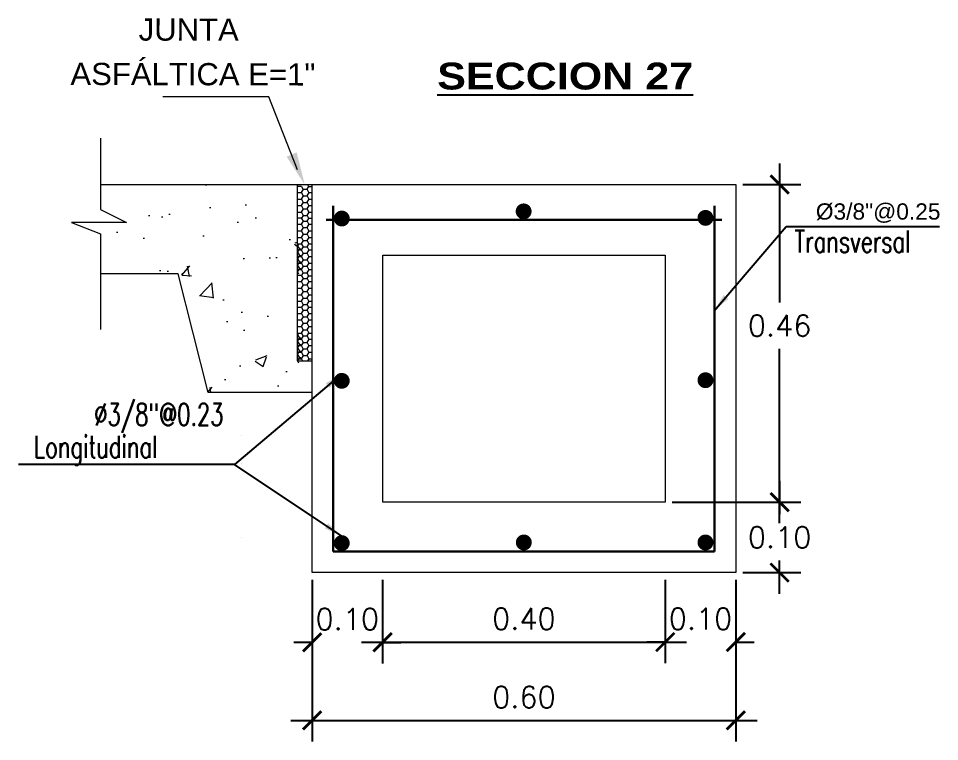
# Model space of a CAD drawing. Header units: millimetres. Extents: x 2085 to 2236, y 1365 to 1444.
# Drawn here: x 2228.06 to 2229.364, y 1432.967 to 1433.992 of the extents above; entities that cross this region are included whole.
import ezdxf

# ---------------------------------------------------------------- set-up
doc = ezdxf.new("R2010")
doc.units = ezdxf.units.MM
doc.linetypes.add('ACAD_ISO02W100', pattern=[15, 12, -3])
doc.linetypes.add('DASHED2', pattern=[0.375, 0.25, -0.125])
for name, color, linetype, lineweight in [('0.2', 32, 'ACAD_ISO02W100', 0), ('cotas', 1, 'Continuous', 15), ('linea fina 01', 189, 'Continuous', 0), ('PROYECCIONES-INT', 1, 'DASHED2', 5), ('TEXTO', 255, 'Continuous', 5)]:
    doc.layers.add(name, color=color, linetype=linetype, lineweight=lineweight)
doc.layers.add('TEX', color=3, linetype='Continuous')
doc.styles.add('COTAS', font='arial.ttf')
doc.styles.add('MtXpl_Arial_Black', font='')
doc.styles.add('ROMANS', font='romans.shx', dxfattribs={"width": 0.7})
doc.styles.add('ROMANS-DIM', font='romans.shx')
doc.styles.add('VANO', font='swissl.ttf', dxfattribs={"height": 0.2})
doc.styles.get('MtXpl_Arial_Black').set_extended_font_data('Arial Black')
doc.dimstyles.new('1-25V', dxfattribs={"dimscale": 0.2, "dimtxt": 0.18, "dimasz": 0.13, "dimexe": 0.18, "dimexo": 0.15, "dimgap": 0.1, "dimtad": 0, "dimtih": 1, "dimtoh": 1, "dimzin": 0, "dimdsep": 46, "dimtxsty": 'COTAS', "dimcen": 0.09, "dimadec": 0, "dimazin": 0, "dimtfac": 1, "dimtmove": 2, "dimatfit": 3, "dimfxl": 1, "dimtolj": 1, "dimtzin": 0, "dimarcsym": 0})
doc.dimstyles.new('20_METRIC  ARCHITECTURAL', dxfattribs={"dimscale": 0.2, "dimtxt": 0.03, "dimasz": 0.13, "dimexe": 0.15, "dimexo": 0.05, "dimgap": 0.09, "dimtad": 1, "dimtih": 1, "dimtoh": 1, "dimzin": 0, "dimdsep": 46, "dimtxsty": 'ROMANS-DIM', "dimblk": 'ARCHTICK', "dimcen": 2, "dimdle": 0.15, "dimclrd": 9, "dimclre": 9, "dimadec": 0, "dimazin": 0, "dimtfac": 1, "dimtix": 1, "dimtofl": 0, "dimtmove": 0, "dimatfit": 3, "dimfxl": 1, "dimfrac": 2, "dimtolj": 1, "dimtzin": 0, "dimarcsym": 0})

# ---------------------------------------------------------------- blocks, each defined once
blk = doc.blocks.new('_ArchTick')
at = {"color": 0, "linetype": 'ByBlock', "const_width": 0.15}
blk.add_lwpolyline([(-0.5, -0.5), (0.5, 0.5)], dxfattribs=at)
blk = doc.blocks.new('*D875')
at = {"color": 9, "lineweight": -2, "transparency": 16777216}
for p, q in [((2228.475740727557, 1433.196159505089), (2228.475740727557, 1432.966732258265)), ((2229.075740727592, 1433.196159505089), (2229.075740727592, 1432.966732258265)), ((2228.445740727557, 1432.996732258265), (2229.105740727593, 1432.996732258265))]:
    blk.add_line(p, q, dxfattribs=at)
at = {"layer": 'Defpoints', "color": 0, "transparency": 16777216}
for p in [(2228.475740727557, 1433.206159505089, 5186.962977339907), (2229.075740727592, 1433.206159505089, 5186.962977339907), (2229.075740727592, 1432.996732258265)]:
    blk.add_point(p, dxfattribs=at)
at = {"color": 9, "lineweight": -2, "transparency": 16777216, "xscale": 0.026, "yscale": 0.026, "zscale": 0.026, "rotation": 180}
blk.add_blockref('_ArchTick', (2228.475740727557, 1432.996732258265), dxfattribs=at)
at = {"color": 9, "lineweight": -2, "transparency": 16777216, "xscale": 0.026, "yscale": 0.026, "zscale": 0.026}
blk.add_blockref('_ArchTick', (2229.075740727592, 1432.996732258265), dxfattribs=at)
at = {"color": 0, "lineweight": 0, "transparency": 16777216, "insert": (2228.775740727604, 1433.029732258265), "char_height": 0.03, "attachment_point": 5, "style": 'ROMANS-DIM'}
blk.add_mtext('\\A1;0.60', dxfattribs=at)
blk = doc.blocks.new('*D876')
at = {"color": 9, "lineweight": -2, "transparency": 16777216}
for p, q in [((2229.137797244588, 1433.786159507697), (2229.137797244588, 1433.589159510305)), ((2229.085740727535, 1433.756159507697), (2229.167797244588, 1433.756159507697)), ((2229.137797244588, 1433.276159417173), (2229.137797244588, 1433.523159510305)), ((2228.985740727559, 1433.306159417172), (2229.167797244588, 1433.306159417172))]:
    blk.add_line(p, q, dxfattribs=at)
at = {"layer": 'Defpoints', "color": 0, "transparency": 16777216}
for p in [(2229.075740727535, 1433.756159507697, 5186.962977339907), (2228.975740727558, 1433.306159417172, 5186.962977339907), (2229.137797244588, 1433.306159417172)]:
    blk.add_point(p, dxfattribs=at)
at = {"color": 9, "lineweight": -2, "transparency": 16777216, "xscale": 0.026, "yscale": 0.026, "zscale": 0.026}
for p, rotation in [((2229.137797244588, 1433.756159507697), 90), ((2229.137797244588, 1433.306159417172), 270)]:
    blk.add_blockref('_ArchTick', p, dxfattribs=dict(at, rotation=rotation))
at = {"color": 0, "lineweight": 0, "transparency": 16777216, "insert": (2229.137797244588, 1433.556159510304), "char_height": 0.03, "width": 0.0914285714285714, "attachment_point": 5, "style": 'ROMANS-DIM'}
blk.add_mtext('\\A1;0.46', dxfattribs=at)
blk = doc.blocks.new('*D877')
at = {"color": 9, "lineweight": -2, "transparency": 16777216}
for p, q in [((2229.137797244588, 1433.336159417172), (2229.137797244588, 1433.289159507697)), ((2228.985740727559, 1433.306159417172), (2229.167797244588, 1433.306159417172)), ((2229.137797244588, 1433.176159506952), (2229.137797244588, 1433.223159507698)), ((2229.085740727535, 1433.206159506952), (2229.167797244588, 1433.206159506952))]:
    blk.add_line(p, q, dxfattribs=at)
at = {"layer": 'Defpoints', "color": 0, "transparency": 16777216}
for p in [(2228.975740727558, 1433.306159417172), (2229.075740727535, 1433.206159506952), (2229.137797244588, 1433.206159506952)]:
    blk.add_point(p, dxfattribs=at)
at = {"color": 9, "lineweight": -2, "transparency": 16777216, "xscale": 0.026, "yscale": 0.026, "zscale": 0.026}
for p, rotation in [((2229.137797244588, 1433.306159417172), 90), ((2229.137797244588, 1433.206159506952), 270)]:
    blk.add_blockref('_ArchTick', p, dxfattribs=dict(at, rotation=rotation))
at = {"color": 0, "lineweight": 0, "transparency": 16777216, "insert": (2229.137797244588, 1433.256159507697), "char_height": 0.03, "attachment_point": 5, "style": 'ROMANS-DIM'}
blk.add_mtext('\\A1;0.10', dxfattribs=at)
blk = doc.blocks.new('*D878')
at = {"color": 9, "lineweight": -2, "transparency": 16777216}
for p, q in [((2228.475740727557, 1433.196159506952), (2228.475740727557, 1433.077308947508)), ((2228.575461106895, 1433.196159506952), (2228.575461106895, 1433.077308947508)), ((2228.475740727557, 1433.107308947508), (2228.449740727558, 1433.107308947508)), ((2228.575461106895, 1433.107308947508), (2228.601461106895, 1433.107308947508))]:
    blk.add_line(p, q, dxfattribs=at)
at = {"layer": 'Defpoints', "color": 0, "transparency": 16777216}
for p in [(2228.475740727557, 1433.206159506952, 5186.962977339907), (2228.575461106895, 1433.206159506952, 5186.962977339907), (2228.575461106895, 1433.107308947508)]:
    blk.add_point(p, dxfattribs=at)
at = {"color": 9, "lineweight": -2, "transparency": 16777216, "xscale": 0.026, "yscale": 0.026, "zscale": 0.026}
blk.add_blockref('_ArchTick', (2228.475740727557, 1433.107308947508), dxfattribs=at)
at = {"color": 9, "lineweight": -2, "transparency": 16777216, "xscale": 0.026, "yscale": 0.026, "zscale": 0.026, "rotation": 180}
blk.add_blockref('_ArchTick', (2228.575461106895, 1433.107308947508), dxfattribs=at)
at = {"color": 0, "lineweight": 0, "transparency": 16777216, "insert": (2228.525600917226, 1433.140308947508), "char_height": 0.03, "attachment_point": 5, "style": 'ROMANS-DIM'}
blk.add_mtext('\\A1;0.10', dxfattribs=at)
blk = doc.blocks.new('*D879')
at = {"color": 9, "lineweight": -2, "transparency": 16777216}
for p, q in [((2228.575461106895, 1433.196159505089), (2228.575461106895, 1433.077730408226)), ((2228.975740727557, 1433.196159505089), (2228.975740727557, 1433.077730408226)), ((2228.545461106895, 1433.107730408226), (2229.005740727558, 1433.107730408226))]:
    blk.add_line(p, q, dxfattribs=at)
at = {"layer": 'Defpoints', "color": 0, "transparency": 16777216}
for p in [(2228.575461106895, 1433.206159505089, 10373.92595467981), (2228.975740727557, 1433.206159505089, 5186.962977339907), (2228.975740727557, 1433.107730408226)]:
    blk.add_point(p, dxfattribs=at)
at = {"color": 9, "lineweight": -2, "transparency": 16777216, "xscale": 0.026, "yscale": 0.026, "zscale": 0.026, "rotation": 180}
blk.add_blockref('_ArchTick', (2228.575461106895, 1433.107730408226), dxfattribs=at)
at = {"color": 9, "lineweight": -2, "transparency": 16777216, "xscale": 0.026, "yscale": 0.026, "zscale": 0.026}
blk.add_blockref('_ArchTick', (2228.975740727557, 1433.107730408226), dxfattribs=at)
at = {"color": 0, "lineweight": 0, "transparency": 16777216, "insert": (2228.775600917226, 1433.140730408226), "char_height": 0.03, "attachment_point": 5, "style": 'ROMANS-DIM'}
blk.add_mtext('\\A1;0.40', dxfattribs=at)
blk = doc.blocks.new('*D880')
at = {"color": 9, "lineweight": -2, "transparency": 16777216}
for p, q in [((2228.975740727557, 1433.196159505089), (2228.975740727557, 1433.077730408226)), ((2229.075740727592, 1433.196159505089), (2229.075740727592, 1433.077730408226)), ((2228.975740727557, 1433.107730408226), (2228.949740727558, 1433.107730408226)), ((2229.075740727592, 1433.107730408226), (2229.101740727593, 1433.107730408226))]:
    blk.add_line(p, q, dxfattribs=at)
at = {"layer": 'Defpoints', "color": 0, "transparency": 16777216}
for p in [(2228.975740727557, 1433.206159505089, 5186.962977339907), (2229.075740727592, 1433.206159505089, 5186.962977339907), (2229.075740727592, 1433.107730408226)]:
    blk.add_point(p, dxfattribs=at)
at = {"color": 9, "lineweight": -2, "transparency": 16777216, "xscale": 0.026, "yscale": 0.026, "zscale": 0.026}
blk.add_blockref('_ArchTick', (2228.975740727557, 1433.107730408226), dxfattribs=at)
at = {"color": 9, "lineweight": -2, "transparency": 16777216, "xscale": 0.026, "yscale": 0.026, "zscale": 0.026, "rotation": 180}
blk.add_blockref('_ArchTick', (2229.075740727592, 1433.107730408226), dxfattribs=at)
at = {"color": 0, "lineweight": 0, "transparency": 16777216, "insert": (2229.025740727575, 1433.140730408226), "char_height": 0.03, "attachment_point": 5, "style": 'ROMANS-DIM'}
blk.add_mtext('\\A1;0.10', dxfattribs=at)
blk = doc.blocks.new('TEXTO 1')
at = {"layer": 'linea fina 01', "ltscale": 0.1}
for p, q in [((-0.0508167723950521, 0.1241394892707319), (-0.2010398150864177, 0.1241394892707319)), ((-0.0100357992129006, 0.0209258095888174), (-0.0508167723950521, 0.1241394892707319))]:
    blk.add_line(p, q, dxfattribs=at)
blk.add_solid([(-0.02553807579244, 0.0394717055042122), (0, 0), (-0.0113560050455419, 0.0456207189772329)], dxfattribs=at)
at = {"layer": '0.2', "color": 251, "true_color": 0x636466, "style": 'VANO', "oblique": 359.9999999999988}
for s, p in [('JUNTA', (-0.235123199257103, 0.2039847484927009, -5186.962977339907)), ('ASFÁLTICA E=1"', (-0.331776078852684, 0.1410587300779298, -5186.962977339907))]:
    blk.add_text(s, height=0.0314999999999926, rotation=359.8799999999986, dxfattribs=at).set_placement(p)
blk = doc.blocks.new('junta asfaltica')
at = {"lineweight": 0}
h = blk.add_hatch(dxfattribs=at)
h.set_pattern_fill('AR-CONC', scale=0.01, style=0)
h.set_pattern_definition([(50, (-0.1189008341857516, -0.0700673807971271), (0.1639662020964036, -0.0143451769850128), [0.017145, -0.188595]), (355, (-0.1189008341857516, -0.0700673807971271), (-0.0317190792824724, 0.1719511607151316), [0.013716, -0.150876525753]), (100.4514446999999, (-0.1052370278862327, -0.0712628090009275), (0.1322471223813179, 0.1576059767209756), [0.01457100792, -0.1602812201399999]), (46.1842, (-0.1189008341857516, -0.0243473808466206), (0.2439711368029169, -0.0378380951394544), [0.0257175, -0.2828925]), (96.6355576099999, (-0.0985699241846305, -0.0275005307792071), (0.2136637206463527, 0.2226835121379494), [0.021856520826, -0.240422047344]), (351.18415117, (-0.1189008341857516, -0.0243473808466206), (0.2136637206584793, 0.2226835121269794), [0.020573970363, -0.226313758728]), (21, (-0.0960408341843504, -0.0357773808761977), (0.1364529521422192, -0.0920386783683789), [0.017145, -0.188595]), (326, (-0.0960408341843504, -0.0357773808761977), (0.0556218255128824, 0.1657691695100873), [0.013716, -0.150876]), (71.45144499999999, (-0.0846697548481643, -0.0434472707099758), (0.1920747773508445, 0.0737304919973147), [0.01457100792, -0.16028094384]), (37.5, (-0.1189008341857516, -0.0700673807971271), (0.0027797429255326, 0.0760995349858378), [0, -0.1490472, 0, -0.153162, 0, -0.1514475]), (7.499999999999999, (-0.1189008341857516, -0.0700673807971271), (0.0601376962592752, 0.0901625173363076), [0, -0.0873252, 0, -0.1456182, 0, -0.0577215]), (327.5, (-0.1698786341848972, -0.0700673807971271), (0.1220315356501842, -0.0051558695934061), [0, -0.05715, 0, -0.178308, 0, -0.236601]), (317.5, (-0.1927386341862984, -0.0700673807971271), (0.1333162632474163, 0.0228838419299997), [0, -0.074295, 0, -0.1184148, 0, -0.168021])])
h.paths.add_polyline_path([(-0.0210516101701615, 2.68221356e-08), (-0.2996047820056447, 2.68221356e-08), (-0.2996047820056447, -0.0354425396023999), (-0.2629513452084211, -0.0536842927335783), (-0.3405718617955244, -0.0536842927335783), (-0.2996047820056447, -0.0698087543248676), (-0.2996047820056447, -0.1263088059424717), (-0.1894634049244814, -0.1263088059424717), (-0.1473604562202126, -0.2947206035255476), (-0.0210516101701615, -0.2947206075489248)])
h = blk.add_hatch(dxfattribs=at)
h.set_pattern_fill('HONEY', scale=0.0187124216457653, angle=180, style=0)
h.set_pattern_definition([(360, (-1344.435306308298, 712.0165321929755), (0.0080206117279161, -0.0046307012336861), [0.0053470744852774, -0.0106941489705549]), (240, (-1344.435306308298, 712.0165321929755), (-0.0080206107696662, -0.0046307028934237), [0.0053470744852774, -0.0106941489705549]), (300, (-1344.435306308298, 712.0165321929755), (9.5825e-10, -0.0092614041271098), [-0.0106941489705548, 0.0053470744852774])])
h.paths.add_polyline_path([(-0.0210514743416752, -0.0843195278941949), (-0.0210514743416752, -0.1264220193027086), (-0.0160414602769379, -0.1264220193027086), (-0.0160414602769379, -0.0843195278941949)])
h = blk.add_hatch(dxfattribs=at)
h.set_pattern_fill('HONEY', scale=0.0187124216457653, angle=180, style=0)
h.set_pattern_definition([(360, (-1344.435306308298, 711.8902233816681), (0.0080206117279161, -0.0046307012336861), [0.0053470744852774, -0.0106941489705549]), (240, (-1344.435306308298, 711.8902233816681), (-0.0080206107696662, -0.0046307028934237), [0.0053470744852774, -0.0106941489705549]), (300, (-1344.435306308298, 711.8902233816681), (9.5825e-10, -0.0092614041271098), [-0.0106941489705548, 0.0053470744852774])])
h.paths.add_polyline_path([(-0.0210514743416752, -0.2106283378600438), (-0.0210514743416752, -0.2527308292685575), (-0.0160414602769379, -0.2527308292685575), (-0.0160414602769379, -0.2106283378600438)])
at = {"color": 7, "linetype": 'ByBlock', "lineweight": 0}
for p, q in [((-0.2996047820056447, 0.0657418549060367), (-0.2996047820056447, -0.0354425369203)), ((-0.2996047820056447, -0.0354425369203), (-0.2629513452084211, -0.0536842887102012)), ((-0.2629513452084211, -0.0536842887102012), (-0.3405718617955244, -0.0536842887102012)), ((-0.3405718617955244, -0.0536842887102012), (-0.2996047820056447, -0.0698087529838176)), ((-0.2996047820056447, -0.0698087529838176), (-0.2996047820056447, -0.2053593622147218))]:
    blk.add_line(p, q, dxfattribs=at)
at = {"color": 7, "lineweight": 0}
for p, q in [((-0.2996047820056447, 2.81631856e-08), (-0.0210516101701615, 2.81631856e-08)), ((-0.0210514743416752, 0), (0, 0)), ((-0.0210514743416752, 0), (-0.0210514743416752, -0.25)), ((-0.0066348896848467, 0), (-0.0049328113927913, -0.0029480829834938)), ((-1.357866495e-07, -0.2947206048668249), (-1.357866495e-07, 0)), ((-0.0210515703142846, -0.010682698041137), (-0.0205355835823866, -0.0115764141082764)), ((-0.020682943747488, -0.0112982127070609), (-0.0210515702724479, -0.0119366937874475)), ((-0.0148197005551083, -0.0027724613248665), (-0.0210514743416752, -0.0027724613248665)), ((-0.0203683337476832, -0.0113096965849309), (-0.0150212592793651, -0.0113096965849309)), ((-0.0126623334804208, -0.0066675102709723), (-0.0153358707461848, -0.0112982113657836)), ((-0.0151885115028563, -0.0115764141082764), (-0.0125149742584654, -0.0162071165441375)), ((-0.0148361946316982, -0.0029252399504003), (-0.0125149739019435, -0.0069457130134651)), ((-0.0123477220349742, -0.0066789941488423), (-0.0070006475457376, -0.0066789941488423)), ((-0.0051546604418036, -0.0029252412914502), (-0.0073152590334757, -0.0066675075888725)), ((-0.0046417228782047, -0.0112982100247336), (-0.0073152601439688, -0.0159289124608222)), ((-0.0071679010893604, -0.0069457116721878), (-0.0044943638449695, -0.0115764141082764)), ((-0.0051235891251054, -0.0029047425091449), (2.09184e-11, -0.0029047425091449)), ((-0.0043271103013467, -0.0113096965849309), (-9.55119503e-08, -0.0113096965849309)), ((-0.0210515699372991, -0.0199441029130867), (-0.0205355831840279, -0.0208378162978988)), ((-0.0206829452140482, -0.0205596175790106), (-0.0210515706708066, -0.0211980946362473)), ((-0.0203683337476832, -0.0205710987745533), (-0.0150212592793651, -0.0205710987745533)), ((-0.0126623334804208, -0.0159289138018721), (-0.0153358707461848, -0.0205596148966834)), ((-0.012662334612287, -0.0251903173327719), (-0.0153358718775962, -0.0298210184275831)), ((-0.0151885091140685, -0.0208378176391761), (-0.0125149718487592, -0.0254685200750373)), ((-0.0123477220349742, -0.0159403976797421), (-0.0070006475457376, -0.0159403976797421)), ((-0.0123477220349742, -0.0252017985283146), (-0.0070006475457376, -0.0252017985283146)), ((-0.0046417231928899, -0.0205596135556334), (-0.0073152604372808, -0.0251903146504446)), ((-0.0071678994549984, -0.0162071192264648), (-0.004494362168316, -0.0208378189802261)), ((-0.0071678997692288, -0.0254685200750373), (-0.0044943625248379, -0.0300992225108985)), ((-0.0043271103013467, -0.0205710987745533), (-9.55119503e-08, -0.0205710987745533)), ((-0.0210515702724479, -0.0292055037616592), (-0.0205355819684883, -0.0300992225108985)), ((-0.0206829452140482, -0.0298210197686331), (-0.0210515703774945, -0.0304594981669197)), ((-0.0210515698745439, -0.038466907292559), (-0.0205355807952401, -0.0393606260417983)), ((-0.0206829463459144, -0.0390824232995328), (-0.0210515704193313, -0.0397208990157196)), ((-0.0203683337476832, -0.0298325009644032), (-0.0150212592793651, -0.0298325009644032)), ((-0.0203683337476832, -0.0390939018129757), (-0.0150212592793651, -0.0390939018129757)), ((-0.012662334905599, -0.0344517195223944), (-0.0153358721709083, -0.0390824219584829)), ((-0.0151885087157098, -0.0300992225108985), (-0.0125149714504005, -0.0347299236059371)), ((-0.0123477220349742, -0.0344632034002643), (-0.0070006475457376, -0.0344632034002643)), ((-0.0046417253929576, -0.0298210197686331), (-0.0073152626373485, -0.0344517222047216)), ((-0.0046417257703979, -0.0390824232995328), (-0.0073152630357072, -0.043713125735394)), ((-0.007167897380441, -0.034729924946987), (-0.004494360114677, -0.0393606260417983)), ((-0.0043271103013467, -0.0298325009644032), (-9.55537871e-08, -0.0298325009644032)), ((-0.0043271103013467, -0.0390939018129757), (-9.55537871e-08, -0.0390939018129757)), ((-0.0149139519339769, -0.0477837949990772), (-0.0206632865078973, -0.0477837949990772)), ((-0.0126623331034352, -0.0517069253326099), (-0.0153358703478261, -0.0563376264274211)), ((-0.0151885074797065, -0.0393606260417983), (-0.0125149702348608, -0.0439913284778868)), ((-0.0125149702348608, -0.0439913284778868), (-0.014899782829616, -0.0475884993372802)), ((-0.0148361946316982, -0.0479646563528604), (-0.0125149739019435, -0.0519851307569752)), ((-0.0123477220349742, -0.0437246042490642), (-0.0070006475457376, -0.0437246042490642)), ((-0.0123477220349742, -0.0517184105515298), (-0.0070006475457376, -0.0517184105515298)), ((-0.0051546604418036, -0.0479646590351877), (-0.0073152590334757, -0.0517069253326099)), ((-0.0071679007123748, -0.0519851307569752), (-0.0044943634466108, -0.0566158305107365)), ((-0.0069412944512806, -0.0439446634054548), (-0.0051814038679368, -0.0474320340156282)), ((-0.0052986274031355, -0.0476877263188271), (2.09184e-11, -0.0476877263188271)), ((-0.0210515703142846, -0.0557221157848744), (-0.0205355839802906, -0.0566158291696866)), ((-0.020682943747488, -0.056337630450571), (-0.0210515702724479, -0.056976108849085)), ((-0.0210515699372991, -0.0649835179744969), (-0.0205355831840279, -0.0658772340416363)), ((-0.0203683337476832, -0.056349112987391), (-0.0150212592793651, -0.056349112987391)), ((-0.0126623334804208, -0.0609683302043322), (-0.0153358707461848, -0.0655990312993708)), ((-0.0151885111258707, -0.0566158305107365), (-0.0125149738601067, -0.061246532946825)), ((-0.0123477220349742, -0.0609798140824296), (-0.0070006475457376, -0.0609798140824296)), ((-0.0046417228782047, -0.0563376264274211), (-0.0073152601439688, -0.0609683275222324)), ((-0.0071678994549984, -0.061246534287875), (-0.004494362168316, -0.0658772367239635)), ((-0.0043271103013467, -0.056349112987391), (-9.55119503e-08, -0.056349112987391)), ((-0.0206829448370627, -0.0655990312993708), (-0.0210515706708066, -0.0662375083566076)), ((-0.0210515702724479, -0.0742449201643467), (-0.0205355819684883, -0.075138637572536)), ((-0.0206829452140482, -0.0748604361713206), (-0.0210515695812319, -0.0754989132285573)), ((-0.0203683337476832, -0.0656105138361909), (-0.0150212592793651, -0.0656105138361909)), ((-0.0203683337476832, -0.0748719160258133), (-0.0150212592793651, -0.0748719160258133)), ((-0.012662334612287, -0.0702297323941821), (-0.0153358718775962, -0.0748604348302706)), ((-0.015188509491054, -0.0658772353826862), (-0.0125149722466631, -0.0705079364777248)), ((-0.0151885087157098, -0.075138637572536), (-0.0125149714504005, -0.0797693400083972)), ((-0.0123477220349742, -0.0702412162720521), (-0.0070006475457376, -0.0702412162720521)), ((-0.0046417231928899, -0.0655990299580935), (-0.0073152604372808, -0.0702297310531321)), ((-0.0046417254766311, -0.0748604361713206), (-0.0073152627423951, -0.0794911386071817)), ((-0.0071678993713249, -0.0705079391598247), (-0.0044943621264792, -0.075138638913586)), ((-0.0043271103013467, -0.0656105138361909), (-9.55119503e-08, -0.0656105138361909)), ((-0.0043271103013467, -0.0748719160258133), (-9.55537871e-08, -0.0748719160258133)), ((-0.0210515698745439, -0.0835063236952465), (-0.0206477031460963, -0.0842058411240032)), ((-0.0206829463459144, -0.084121839701993), (-0.0207314448966827, -0.0842058411240032)), ((-0.0203683337476832, -0.0841333195567131), (-0.0150212592793651, -0.0841333195567131)), ((-0.012662334905599, -0.0794911372661318), (-0.0153358721709083, -0.0841218370198931)), ((-0.0126623335854674, -0.088061795532667), (-0.0153358708507767, -0.0926924979687556)), ((-0.0148361947362901, -0.0843195265531449), (-0.0125149740069901, -0.0883399996162098)), ((-0.0123477220349742, -0.0795026184619019), (-0.0070006475457376, -0.0795026184619019)), ((-0.0123477220349742, -0.088073280751587), (-0.0070006475457376, -0.088073280751587)), ((-0.0051546604836403, -0.0843195278941949), (-0.0073152590753125, -0.0880617941916171)), ((-0.0071678977783449, -0.0797693413494471), (-0.0046064829057286, -0.0842058411240032)), ((-0.0071679011521155, -0.0883399982749325), (-0.0044943638868062, -0.0929706993699711)), ((-0.0043271103013467, -0.0841333195567131), (-9.55537871e-08, -0.0841333195567131)), ((-0.0210515696230687, -0.0920769859849315), (-0.0205355836869785, -0.092970700711021)), ((-0.0206829438311615, -0.0926924993098055), (-0.0210515699791358, -0.0933309790491421)), ((-0.0210515699372991, -0.1013383868337314), (-0.0205355831840279, -0.1022321029006434)), ((-0.0206829453190949, -0.101953901499428), (-0.0210515707544801, -0.1025923812389919)), ((-0.0203683337476832, -0.0927039805053482), (-0.0150212592793651, -0.0927039805053482)), ((-0.0203683337476832, -0.101965384036248), (-0.0150212592793651, -0.101965384036248)), ((-0.0126623335431759, -0.0973232004046167), (-0.0153358707880216, -0.101953900158378)), ((-0.015188510140888, -0.092970700711021), (-0.0125149728751239, -0.0976014018058322)), ((-0.015188509197742, -0.1022321055829707), (-0.0125149719533511, -0.1068628080188319)), ((-0.0123477220349742, -0.0973346829414368), (-0.0070006475457376, -0.0973346829414368)), ((-0.0046417224803008, -0.0926924966274783), (-0.0073152597456101, -0.0973231963812396)), ((-0.0046417235698755, -0.1019538988173281), (-0.0073152608356395, -0.1065846012531892)), ((-0.0071678995386719, -0.0976014044879321), (-0.0044943622733626, -0.1022321055829707)), ((-0.0043271103013467, -0.0927039805053482), (-9.55119503e-08, -0.0927039805053482)), ((-0.0043271103013467, -0.101965384036248), (-9.55119503e-08, -0.101965384036248)), ((-0.0210515695812319, -0.1105997917054537), (-0.0205355820526165, -0.1114935077725931)), ((-0.0206829452772581, -0.1112153063713777), (-0.0210515700209726, -0.1118537820875645)), ((-0.0203683337476832, -0.1112267862260978), (-0.0150212592793651, -0.1112267862260978)), ((-0.0126623342348467, -0.1065846025942392), (-0.0153358714792376, -0.1112153050303277)), ((-0.0126623353035029, -0.115846004784089), (-0.015335872569267, -0.1204767072199502)), ((-0.0151885087157098, -0.1114935077725931), (-0.0125149714504005, -0.1161242088676317)), ((-0.0123477220349742, -0.1065960851310592), (-0.0070006475457376, -0.1065960851310592)), ((-0.0123477220349742, -0.115857488661959), (-0.0070006475457376, -0.115857488661959)), ((-0.0046417250787272, -0.1112153063713777), (-0.0073152623649548, -0.115846006125139)), ((-0.0071678984072605, -0.1068628080188319), (-0.0044943611624149, -0.1114935091138705)), ((-0.0071678974850329, -0.1161242115497316), (-0.0044943602197236, -0.1207549139855928)), ((-0.0043271103013467, -0.1112267862260978), (-9.55537871e-08, -0.1112267862260978)), ((-0.1894634049244814, -0.1263088032603719), (-0.2996047820056447, -0.1263088032603719)), ((-0.1473604562202126, -0.2947206021844977), (-0.1894634049244814, -0.1263088032603719)), ((-0.0210515698745439, -0.1198611925542536), (-0.0205355807952401, -0.1207549126445428)), ((-0.0206829459475557, -0.1204767085612275), (-0.0210515700209726, -0.121115182936137)), ((-0.0148197005551083, -0.1290812712907154), (-0.0210514743416752, -0.1290812712907154)), ((-0.0203683337476832, -0.1204881884157203), (-0.0150212592793651, -0.1204881884157203)), ((-0.0151885076052167, -0.1207549126445428), (-0.0125149703189891, -0.1253856150806314)), ((-0.0148361946316982, -0.1292340499162492), (-0.0125149739019435, -0.133254524320364)), ((-0.0129228676319144, -0.1255586645006588), (-0.0148348480788627, -0.1288070999084994)), ((-0.0123477220349742, -0.1251188908515814), (-0.0070006475457376, -0.1251188908515814)), ((-0.0073218910883952, -0.1251188908515814), (-0.0049328113927913, -0.1292568942903927)), ((-0.0046417261683018, -0.1204767085612275), (-0.0073152634336111, -0.1251074109970887)), ((-0.0051546604418036, -0.1292340525983491), (-0.0073152590334757, -0.1329763188957713)), ((-0.0051235891251054, -0.1292135524749938), (2.09184e-11, -0.1292135524749938)), ((-0.0043271103013467, -0.1204881884157203), (-9.55537871e-08, -0.1204881884157203)), ((-0.0210515703142846, -0.1369915093480358), (-0.0205355835823866, -0.1378852240741253)), ((-0.020682943747488, -0.1376070226729098), (-0.0210515702724479, -0.1382455037532964)), ((-0.0203683337476832, -0.1376185065507798), (-0.0150212592793651, -0.1376185065507798)), ((-0.0126623334804208, -0.1329763215778712), (-0.0153358707461848, -0.1376070213316325)), ((-0.0126623334804208, -0.142237723767721), (-0.0153358707461848, -0.1468684262038096)), ((-0.0151885115028563, -0.1378852240741253), (-0.0125149742584654, -0.1425159265099865)), ((-0.0123477220349742, -0.1329878041146912), (-0.0070006475457376, -0.1329878041146912)), ((-0.0123477220349742, -0.1422492089866409), (-0.0070006475457376, -0.1422492089866409)), ((-0.0046417228782047, -0.1376070199905826), (-0.0073152601439688, -0.1422377224266711)), ((-0.0071679010893604, -0.1332545229793141), (-0.0044943638449695, -0.1378852240741253)), ((-0.0071678994549984, -0.1425159291923137), (-0.004494362168316, -0.1471466302871249)), ((-0.0043271103013467, -0.1376185065507798), (-9.55119503e-08, -0.1376185065507798)), ((-0.0210515699372991, -0.1462529128789356), (-0.0205355831840279, -0.1471466276050251)), ((-0.0206829452140482, -0.1468684275448595), (-0.0210515706708066, -0.1475069046020963)), ((-0.0210515702724479, -0.1555143137275081), (-0.0205355819684883, -0.1564080324767474)), ((-0.0206829452140482, -0.156129829734482), (-0.0210515703774945, -0.156768309474046)), ((-0.0203683337476832, -0.1468799073993523), (-0.0150212592793651, -0.1468799073993523)), ((-0.0203683337476832, -0.1561413109302521), (-0.0150212592793651, -0.1561413109302521)), ((-0.012662334612287, -0.1514991259575709), (-0.0153358718775962, -0.156129828393432)), ((-0.0151885091140685, -0.147146628946075), (-0.0125149718487592, -0.1517773300408862)), ((-0.0151885087157098, -0.1564080324767474), (-0.0125149714504005, -0.1610387349128359)), ((-0.0123477220349742, -0.1515106098354408), (-0.0070006475457376, -0.1515106098354408)), ((-0.0046417231928899, -0.1468684248625323), (-0.0073152604372808, -0.1514991246162936)), ((-0.0046417253929576, -0.156129829734482), (-0.0073152626373485, -0.1607605321705705)), ((-0.0071678997692288, -0.1517773300408862), (-0.0044943625248379, -0.1564080324767474)), ((-0.0043271103013467, -0.1468799073993523), (-9.55119503e-08, -0.1468799073993523)), ((-0.0043271103013467, -0.1561413109302521), (-9.55537871e-08, -0.1561413109302521)), ((-0.0210515698745439, -0.1647757172584079), (-0.0205355807952401, -0.1656694360076472)), ((-0.0206829463459144, -0.1653912332653817), (-0.0210515704193313, -0.1660297089815685)), ((-0.0203683337476832, -0.1654027131198745), (-0.0150212592793651, -0.1654027131198745)), ((-0.012662334905599, -0.1607605308292932), (-0.0153358721709083, -0.1653912319243318)), ((-0.0151885074797065, -0.1656694360076472), (-0.0125149702348608, -0.1703001384437357)), ((-0.0123477220349742, -0.1607720133661132), (-0.0070006475457376, -0.1607720133661132)), ((-0.0046417257703979, -0.1653912332653817), (-0.0073152630357072, -0.1700219357012429)), ((-0.007167897380441, -0.1610387362538859), (-0.004494360114677, -0.1656694360076472)), ((-0.0043271103013467, -0.1654027131198745), (-9.55537871e-08, -0.1654027131198745)), ((-0.0210515703142846, -0.1820309257507233), (-0.0205355839802906, -0.1829246404765854)), ((-0.0149139519339769, -0.1740926049649261), (-0.0206632865078973, -0.1740926049649261)), ((-0.0126623331034352, -0.1780157352984588), (-0.0153358703478261, -0.18264643773432)), ((-0.0125149702348608, -0.1703001384437357), (-0.014899782829616, -0.1738973093031291)), ((-0.0148361946316982, -0.1742734676599866), (-0.0125149739019435, -0.1782939407228241)), ((-0.0123477220349742, -0.1700334142149131), (-0.0070006475457376, -0.1700334142149131)), ((-0.0123477220349742, -0.1780272218584287), (-0.0070006475457376, -0.1780272218584287)), ((-0.0051546604418036, -0.1742734690010366), (-0.0073152590334757, -0.1780157352984588)), ((-0.0071679007123748, -0.1782939407228241), (-0.0044943634466108, -0.1829246418178627)), ((-0.0069412944512806, -0.1702534747123536), (-0.0051814038679368, -0.1737408453225271)), ((-0.0052986274031355, -0.173996536284676), (2.09184e-11, -0.173996536284676)), ((-0.020682943747488, -0.1826464404164198), (-0.0210515702724479, -0.1832849188149339)), ((-0.0210515699372991, -0.1912923279403458), (-0.0205355831840279, -0.1921860440074852)), ((-0.0206829448370627, -0.1919078412652197), (-0.0210515706708066, -0.1925463196635064)), ((-0.0203683337476832, -0.1826579229532399), (-0.0150212592793651, -0.1826579229532399)), ((-0.0203683337476832, -0.1919193238020398), (-0.0150212592793651, -0.1919193238020398)), ((-0.0126623334804208, -0.1872771388291312), (-0.0153358707461848, -0.1919078412652197)), ((-0.0151885111258707, -0.1829246418178627), (-0.0125149738601067, -0.1875553429126739)), ((-0.015188509491054, -0.1921860453485351), (-0.0125149722466631, -0.1968167477846236)), ((-0.0123477220349742, -0.1872886240482785), (-0.0070006475457376, -0.1872886240482785)), ((-0.0046417228782047, -0.18264643773432), (-0.0073152601439688, -0.1872771374880813)), ((-0.0046417231928899, -0.1919078399239424), (-0.0073152604372808, -0.196538542360031)), ((-0.0071678994549984, -0.1875553442537239), (-0.004494362168316, -0.1921860466898124)), ((-0.0043271103013467, -0.1826579229532399), (-9.55119503e-08, -0.1826579229532399)), ((-0.0043271103013467, -0.1919193238020398), (-9.55119503e-08, -0.1919193238020398)), ((-0.0210515702724479, -0.2005537301301956), (-0.0205355819684883, -0.2014474475383849)), ((-0.0206829452140482, -0.2011692461371695), (-0.0210515695812319, -0.2018077231944062)), ((-0.0203683337476832, -0.2011807273327122), (-0.0150212592793651, -0.2011807273327122)), ((-0.012662334612287, -0.1965385437010809), (-0.0153358718775962, -0.2011692447961195)), ((-0.012662334905599, -0.2057999458909308), (-0.0153358721709083, -0.2104306483267919)), ((-0.0151885087157098, -0.2014474475383849), (-0.0125149714504005, -0.2060781499742461)), ((-0.0123477220349742, -0.196550026237901), (-0.0070006475457376, -0.196550026237901)), ((-0.0123477220349742, -0.2058114284277508), (-0.0070006475457376, -0.2058114284277508)), ((-0.0046417254766311, -0.2011692461371695), (-0.0073152627423951, -0.2057999485730306)), ((-0.0071678993713249, -0.1968167491256736), (-0.0044943621264792, -0.2014474488794349)), ((-0.0071678977783449, -0.206078151315296), (-0.0046064829057286, -0.2105146510898521)), ((-0.0043271103013467, -0.2011807273327122), (-9.55537871e-08, -0.2011807273327122)), ((-0.0210515698745439, -0.2098151336610954), (-0.0206477031460963, -0.2105146510898521)), ((-0.0210515696230687, -0.2183857959507804), (-0.0205355836869785, -0.2192795106768699)), ((-0.0206829438311615, -0.2190013092756544), (-0.0210515699791358, -0.219639789014991)), ((-0.0206829463459144, -0.2104306496678419), (-0.0207314448966827, -0.2105146510898521)), ((-0.0203683337476832, -0.210442129522562), (-0.0150212592793651, -0.210442129522562)), ((-0.0203683337476832, -0.2190127918124745), (-0.0150212592793651, -0.2190127918124745)), ((-0.0126623335854674, -0.2143706054985159), (-0.0153358708507767, -0.2190013079346045)), ((-0.015188510140888, -0.2192795106768699), (-0.0125149728751239, -0.2239102131127311)), ((-0.0148361947362901, -0.2106283365189938), (-0.0125149740069901, -0.2146488095820587)), ((-0.0123477220349742, -0.2143820907174359), (-0.0070006475457376, -0.2143820907174359)), ((-0.0051546604836403, -0.2106283378600438), (-0.0073152590753125, -0.214370604157466)), ((-0.0046417224803008, -0.2190013065933272), (-0.0073152597456101, -0.2236320076883658)), ((-0.0071679011521155, -0.2146488068997314), (-0.0044943638868062, -0.21927950933582)), ((-0.0043271103013467, -0.210442129522562), (-9.55537871e-08, -0.210442129522562)), ((-0.0043271103013467, -0.2190127918124745), (-9.55119503e-08, -0.2190127918124745)), ((-0.0210515699372991, -0.2276471981406303), (-0.0205355831840279, -0.2285409128664924)), ((-0.0206829453190949, -0.2282627128063268), (-0.0210515707544801, -0.2289011898635636)), ((-0.0203683337476832, -0.2282741940020969), (-0.0150212592793651, -0.2282741940020969)), ((-0.0126623335431759, -0.2236320090294157), (-0.0153358707880216, -0.2282627101242269)), ((-0.0126623342348467, -0.2328934125600881), (-0.0153358714792376, -0.2375241149961766)), ((-0.015188509197742, -0.2285409168898695), (-0.0125149719533511, -0.2331716179846808)), ((-0.0123477220349742, -0.2236434929072857), (-0.0070006475457376, -0.2236434929072857)), ((-0.0123477220349742, -0.2329048964381855), (-0.0070006475457376, -0.2329048964381855)), ((-0.0046417235698755, -0.228262708783177), (-0.0073152608356395, -0.2328934112190382)), ((-0.0071678995386719, -0.223910214453781), (-0.0044943622733626, -0.2285409168898695)), ((-0.0071678984072605, -0.2331716179846808), (-0.0044943611624149, -0.2378023190797194)), ((-0.0043271103013467, -0.2282741940020969), (-9.55119503e-08, -0.2282741940020969)), ((-0.0210515695812319, -0.2369086016713027), (-0.0205355820526165, -0.2378023177384421)), ((-0.0206829452772581, -0.2375241163372266), (-0.0210515700209726, -0.2381625920534134)), ((-0.0210515698745439, -0.2461700025201026), (-0.0205355807952401, -0.2470637226103918)), ((-0.0206829459475557, -0.2467855185270764), (-0.0210515700209726, -0.2474239942430358)), ((-0.0203683337476832, -0.2375355961919467), (-0.0150212592793651, -0.2375355961919467)), ((-0.0203683337476832, -0.2467969983815692), (-0.0150212592793651, -0.2467969983815692)), ((-0.0126623353035029, -0.2421548147499379), (-0.015335872569267, -0.2467855171857991)), ((-0.0151885087157098, -0.2378023177384421), (-0.0125149714504005, -0.2424330188334807)), ((-0.0151885076052167, -0.2470637226103918), (-0.0134932470714375, -0.25)), ((-0.0123477220349742, -0.2421662986278079), (-0.0070006475457376, -0.2421662986278079)), ((-0.0046417250787272, -0.2375241163372266), (-0.0073152623649548, -0.2421548174320378)), ((-0.0071678974850329, -0.2424330228566305), (-0.0044943602197236, -0.2470637239514417)), ((-0.0046417261683018, -0.2467855185270764), (-0.0064976078897416, -0.25)), ((-0.0043271103013467, -0.2375355961919467), (-9.55537871e-08, -0.2375355961919467)), ((-0.0043271103013467, -0.2467969983815692), (-9.55537871e-08, -0.2467969983815692)), ((-0.0210514743416752, -0.25), (-1.357866495e-07, -0.25)), ((-1.357866495e-07, -0.2947206048668249), (-0.1473604562202126, -0.2947206021844977))]:
    blk.add_line(p, q, dxfattribs=at)
blk.add_blockref('TEXTO 1', (-0.0105257371706102, 0), dxfattribs=at)
blk = doc.blocks.new('*U694')
at = {"color": 5, "const_width": 0.01125}
blk.add_lwpolyline([(-0.0056249999999984, 0, 1), (0.0056249999999984, 0, 1)], format="xyb", close=True, dxfattribs=at)
blk = doc.blocks.new('*U693')
at = {"layer": 'cotas', "color": 0, "linetype": 'ByBlock', "lineweight": -2}
blk.add_blockref('*U694', (0, 0), dxfattribs=at)
at = {"layer": 'cotas', "color": 0, "linetype": 'ByBlock', "lineweight": -2, "transparency": 16777216}
for p in [(0.23, 0), (0.4600000000000001, 0)]:
    blk.add_blockref('*U694', p, dxfattribs=at)
blk = doc.blocks.new('*U692')
at = {"color": 5, "const_width": 0.01125}
blk.add_lwpolyline([(-0.0056249999999984, 0, 1), (0.0056249999999984, 0, 1)], format="xyb", close=True, dxfattribs=at)
blk = doc.blocks.new('*U695')
at = {"layer": 'cotas', "color": 0, "linetype": 'ByBlock', "lineweight": -2}
blk.add_blockref('*U692', (0, 0), dxfattribs=at)
blk = doc.blocks.new('*U697')
at = {"color": 5, "const_width": 0.01125}
blk.add_lwpolyline([(-0.0056249999999984, 0, 1), (0.0056249999999984, 0, 1)], format="xyb", close=True, dxfattribs=at)
blk = doc.blocks.new('*U696')
at = {"layer": 'cotas', "color": 0, "linetype": 'ByBlock', "lineweight": -2}
blk.add_blockref('*U697', (0, 0), dxfattribs=at)
at = {"layer": 'cotas', "color": 0, "linetype": 'ByBlock', "lineweight": -2, "transparency": 16777216}
for p in [(0.23, 0), (0.4600000000000001, 0)]:
    blk.add_blockref('*U697', p, dxfattribs=at)
blk = doc.blocks.new('*U698')
at = {"color": 5, "const_width": 0.01125}
blk.add_lwpolyline([(-0.0056249999999984, 0, 1), (0.0056249999999984, 0, 1)], format="xyb", close=True, dxfattribs=at)
blk = doc.blocks.new('*U699')
at = {"layer": 'cotas', "color": 0, "linetype": 'ByBlock', "lineweight": -2}
blk.add_blockref('*U698', (0, 0), dxfattribs=at)

msp = doc.modelspace()

# ---------------------------------------------------------------- linework, layer by layer
at = {"color": 5, "lineweight": 0}
msp.add_line((2228.475740727499, 1433.756159507697, 5186.962977339907), (2228.525740727488, 1433.756159507697, 5186.962977339907), dxfattribs=at)
at = {"color": 84, "lineweight": 0}
for p, q in [((2228.475740727499, 1433.756159507697, 5186.962977339907), (2229.075740727534, 1433.756159507697, 5186.962977339907)), ((2228.475740727557, 1433.206159506952, 5186.962977339907), (2228.475740727557, 1433.756159507697, 5186.962977339907)), ((2229.075740727534, 1433.756159507697, 5186.962977339907), (2229.075740727534, 1433.206159506952, 5186.962977339907)), ((2228.575740727476, 1433.656159508069, 5186.962977339907), (2228.975740618884, 1433.656159508069, 5186.962977339907)), ((2228.575740727534, 1433.306159506579, 5186.962977339907), (2228.575740727534, 1433.656159508069, 5186.962977339907)), ((2228.975740727674, 1433.656159508069, 5186.962977339907), (2228.975740727557, 1433.306159506579, 5186.962977339907)), ((2228.975740727557, 1433.306159506579, 5186.962977339907), (2228.575740727534, 1433.306159506579, 5186.962977339907)), ((2229.075740727534, 1433.206159506952, 5186.962977339907), (2228.475740727557, 1433.206159506952, 5186.962977339907))]:
    msp.add_line(p, q, dxfattribs=at)
at = {"color": 6, "lineweight": 30}
for p, q in [((2228.505740727411, 1433.236159506281, 5186.962977339907), (2228.505740727469, 1433.726159508367, 5186.962977339907)), ((2229.045740727507, 1433.726159508367, 5186.962977339907), (2229.045740727565, 1433.236159506281, 5186.962977339907)), ((2228.495740727518, 1433.706159506952, 5186.962977339907), (2229.055740591717, 1433.706159508814, 5186.962977339907)), ((2229.045740727565, 1433.236159506281, 5186.962977339907), (2228.505740727469, 1433.236159506281, 5186.962977339907))]:
    msp.add_line(p, q, dxfattribs=at)
at = {"lineweight": 0}
for p, q in [((2228.375740727464, 1433.400637143319, 5186.962977339907), (2228.375740863263, 1433.400637143319, 5186.962977339907)), ((2228.375740863263, 1433.361438910504, 5186.962977339907), (2228.375740727464, 1433.361438910504, 5186.962977339907))]:
    msp.add_line(p, q, dxfattribs=at)
at = {"color": 172, "lineweight": 0}
msp.add_line((2228.375740727464, 1433.256159507697, 5186.962977339907), (2228.375740727464, 1433.256159507697, 5186.962977339907), dxfattribs=at)
msp.add_line((2228.375740727464, 1433.256159507697, 5186.962977339907), (2228.375740727464, 1433.256159507697, 5186.962977339907), dxfattribs=at)
at = {"layer": 'PROYECCIONES-INT'}
msp.add_line((2229.035904435263, 1433.709750236039, 5186.96297733991), (2229.038488988819, 1433.708291175802, 5186.96297733991), dxfattribs=at)

# ---------------------------------------------------------------- block references
at = {"color": 84, "lineweight": 0}
msp.add_blockref('junta asfaltica', (2228.475740727499, 1433.756159507697, 5186.962977339907), dxfattribs=at)
at = {"layer": 'cotas'}
for name, p, rotation in [('*U693', (2228.517712636556, 1433.248009649133, 5186.962977339907), 89.99999999999999), ('*U699', (2228.775269857139, 1433.718115977039, 5186.962977339907), 270), ('*U696', (2229.032783670638, 1433.248906846185, 5186.962977339907), 89.99999999999999), ('*U695', (2228.775541588428, 1433.24893122821, 5186.962977339907), 270)]:
    msp.add_blockref(name, p, dxfattribs=dict(at, rotation=rotation))

# ---------------------------------------------------------------- texts
at = {"layer": 'cotas', "insert": (2229.36555445549, 1433.715691356947, 5186.962977339907), "char_height": 0.02304, "attachment_point": 6, "style": 'COTAS'}
msp.add_mtext('Ø3/8"@0.25', dxfattribs=at)
at = {"layer": 'TEX', "color": 7, "linetype": 'Continuous', "lineweight": 5, "char_height": 0.0313, "style": 'ROMANS'}
for s, insert, attachment_point in [('Transversal', (2229.158793775652, 1433.691253076335, 5186.962977339907), 1), ('Ø3/8"@0.23', (2228.350312687628, 1433.425181129043, 5186.962977339907), 6), ('Longitudinal', (2228.081918492095, 1433.400060330545, 5186.962977339907), 1)]:
    msp.add_mtext(s, dxfattribs=dict(at, insert=insert, attachment_point=attachment_point))
at = {"layer": 'TEXTO', "color": 18, "lineweight": -3, "true_color": 0x000000, "style": 'MtXpl_Arial_Black'}
msp.add_text('%%USECCION 27', height=0.0381047372466604, dxfattribs=at).set_placement((2228.652923545098, 1433.890881740515))

# ---------------------------------------------------------------- dimensions: what is measured, and where the dimension line sits
at = {"lineweight": 0}
dim = msp.add_linear_dim(base=(2229.137797244588, 1433.306159417172), p1=(2229.075740727534, 1433.756159507697, 5186.962977339907), p2=(2228.975740727557, 1433.306159417172, 5186.962977339907), angle=90, text='0.46', dimstyle='20_METRIC  ARCHITECTURAL', override={"dimtxt": 0.15}, dxfattribs=at)
dim.commit()
dim.dimension.update_dxf_attribs({"geometry": '*D876', "text_midpoint": (2229.137797244588, 1433.556159510304), "dimtype": 160})
dim = msp.add_linear_dim(base=(2229.137797244588, 1433.206159506952, 5186.962977339907), p1=(2228.975740727557, 1433.306159417172, 5186.962977339907), p2=(2229.075740727534, 1433.206159506952, 5186.962977339907), angle=90, dimstyle='20_METRIC  ARCHITECTURAL', override={"dimtxt": 0.15}, dxfattribs=at)
dim.commit()
dim.dimension.update_dxf_attribs({"geometry": '*D877', "text_midpoint": (2229.137797244588, 1433.256159507697, 5186.962977339907), "dimtype": 160})
for base, p1, p2, picture, middle in [((2229.075740727592, 1432.996732258265), (2228.475740727557, 1433.206159505089, 5186.962977339907), (2229.075740727592, 1433.206159505089, 5186.962977339907), '*D875', (2228.775740727604, 1432.996732258265)), ((2228.975740727557, 1433.107730408226), (2228.575461106895, 1433.206159505089, 10373.92595467981), (2228.975740727557, 1433.206159505089, 5186.962977339907), '*D879', (2228.775600917226, 1433.107730408226))]:
    dim = msp.add_linear_dim(base=base, p1=p1, p2=p2, dimstyle='20_METRIC  ARCHITECTURAL', override={"dimtxt": 0.15}, dxfattribs=at)
    dim.commit()
    dim.dimension.update_dxf_attribs({"geometry": picture, "text_midpoint": middle, "dimtype": 160})
for base, p1, p2, picture, middle in [((2228.575461106895, 1433.107308947508), (2228.475740727557, 1433.206159506952, 5186.962977339907), (2228.575461106895, 1433.206159506952, 5186.962977339907), '*D878', (2228.525600917226, 1433.140308947508)), ((2229.075740727592, 1433.107730408226), (2228.975740727557, 1433.206159505089, 5186.962977339907), (2229.075740727592, 1433.206159505089, 5186.962977339907), '*D880', (2229.025740727575, 1433.140730408226))]:
    dim = msp.add_linear_dim(base=base, p1=p1, p2=p2, dimstyle='20_METRIC  ARCHITECTURAL', override={"dimtxt": 0.15}, dxfattribs=at)
    dim.commit()
    dim.dimension.update_dxf_attribs({"geometry": picture, "text_midpoint": middle})

# ---------------------------------------------------------------- leaders
at = {"layer": 'cotas'}
msp.add_leader([(2229.044915871924, 1433.577090148841, 5186.962977339907), (2229.146931048305, 1433.696695157354, 5186.962977339907), (2229.364272299626, 1433.696695157354, 5186.962977339907)], dimstyle='1-25V', override={"dimgap": 0.1, "dimtad": 0}, dxfattribs=at)
for points in [[(2228.517712636556, 1433.488009651219, 5186.962977339907), (2228.366008731009, 1433.359558214461, 5186.962977339907), (2228.059861437065, 1433.359558214461, 5186.962977339907)], [(2228.517712636556, 1433.258009650772, 5186.962977339907), (2228.366008731009, 1433.359558214461, 5186.962977339907)]]:
    msp.add_leader(points, dimstyle='1-25V', dxfattribs=at)

doc.saveas('drawing.dxf')
